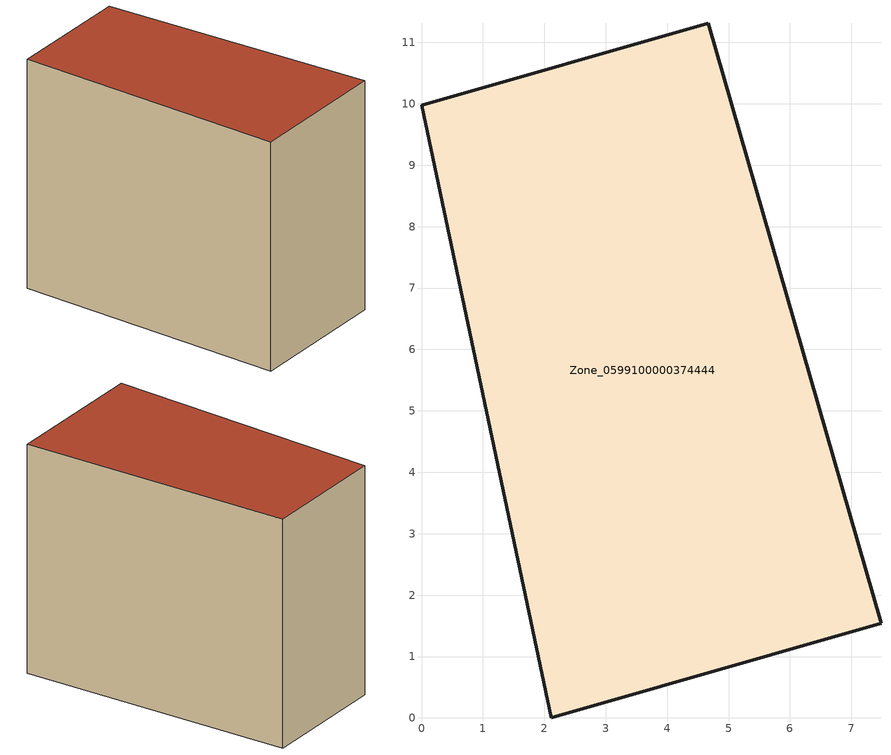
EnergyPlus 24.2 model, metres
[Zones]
Zone_0599100000374444
 floor ground (C_G): 4.67,11.32 7.48,1.54 2.12,0 0,9.97 z1.7
 wall outside (C_F): 2.12,0 7.48,1.54 4.67,11.32 0,9.97 2.12,0 z1.7:10.09
 roof outside (C_R): 7.48,1.54 4.67,11.32 0,9.97 2.12,0 z10.09
[BUILDING]
Pand.0599100000374444: North Axis=0; Terrain=City; Loads Convergence Tolerance Value=0.04; Temperature Convergence Tolerance Value=0.4; Solar Distribution=FullExterior; Maximum Number of Warmup Days=25; Minimum Number of Warmup Days=1
[Site:Location]
Rotterdam.The.Hague.AP_ZH_NLD Design_Conditions: Latitude=51.96; Longitude=4.45; Time Zone=1; Elevation=-4.5
[SITE:GROUNDTEMPERATURE:BUILDINGSURFACE]
18, 18, 18, 18, 18, 18, 18, 18, 18, 18, 18, 18
[MATERIAL] Thermal Absorptance=0.9; Solar Absorptance=0.7; Visible Absorptance=0.7
Name | Roughness | Thickness | Conductivity | Density | Specific Heat
G.TI.1992-2005 | MediumSmooth | 0.15 | 0.06 | 540 | 1210
F.TI.1992-2005 | Rough | 0.3 | 0.12 | 1920 | 840
R.TI.1992-2005 | MediumRough | 0.2 | 0.08 | 1500 | 1000
[CONSTRUCTION]
C_G: G.TI.1992-2005
C_F: F.TI.1992-2005
C_R: R.TI.1992-2005
[ZONE]
Zone_0599100000374444: Type=1; Multiplier=1; Ceiling Height=Autocalculate; Volume=Autocalculate; Floor Area=autocalculate; Part of Total Floor Area=Yes
[ZONEINFILTRATION:DESIGNFLOWRATE]
Infil_Zone_0599100000374444: Zone or ZoneList or Space or SpaceList=Zone_0599100000374444; Schedule=AlwaysOn; Design Flow Rate Calculation Method=Flow/Area; Flow Rate per Floor Area=0.0015; Constant Term Coefficient=1; Temperature Term Coefficient=0; Velocity Term Coefficient=0; Velocity Squared Term Coefficient=0
[HVACTEMPLATE:ZONE:IDEALLOADSAIRSYSTEM]
Zone_0599100000374444: Maximum Heating Supply Air Temperature=50; Minimum Cooling Supply Air Temperature=13; Maximum Heating Supply Air Humidity Ratio=0.0156; Minimum Cooling Supply Air Humidity Ratio=0.0077; Heating Limit=NoLimit; Cooling Limit=NoLimit; Dehumidification Control Type=ConstantSensibleHeatRatio; Cooling Sensible Heat Ratio=0.7; Dehumidification Setpoint=60; Humidification Control Type=None; Humidification Setpoint=30; Outdoor Air Method=None; Outdoor Air Flow Rate per Person=0.00944; Outdoor Air Flow Rate per Zone Floor Area=0; Outdoor Air Flow Rate per Zone=0; Demand Controlled Ventilation Type=None; Outdoor Air Economizer Type=NoEconomizer; Heat Recovery Type=None; Sensible Heat Recovery Effectiveness=0.7; Latent Heat Recovery Effectiveness=0.65
[ZONECONTROL:THERMOSTAT]
ThermostatControl_Zone_0599100000374444: Zone or ZoneList=Zone_0599100000374444; Control Type Schedule=DualSetpointControlType; Control 1=Thermostat_Zone_0599100000374444; Temperature Difference Between Cutout And Setpoint=0
[THERMOSTATSETPOINT:DUALSETPOINT]
Thermostat_Zone_0599100000374444: Heating Setpoint Temperature Schedule=HeatingSetpoint_Zone_0599100000374444; Cooling Setpoint Temperature Schedule=CoolingSetpoint_Zone_0599100000374444
[SCHEDULE:COMPACT]
HeatingSetpoint_Zone_0599100000374444: Through: 12/31, For: AllDays, Until: 24:00, 21
CoolingSetpoint_Zone_0599100000374444: Through: 12/31, For: AllDays, Until: 24:00, 24
DualSetpointControlType: Through: 12/31, For: AllDays, Until: 24:00, 4
AlwaysOn: Through: 12/31, For: AllDays, Until: 24:00, 1
